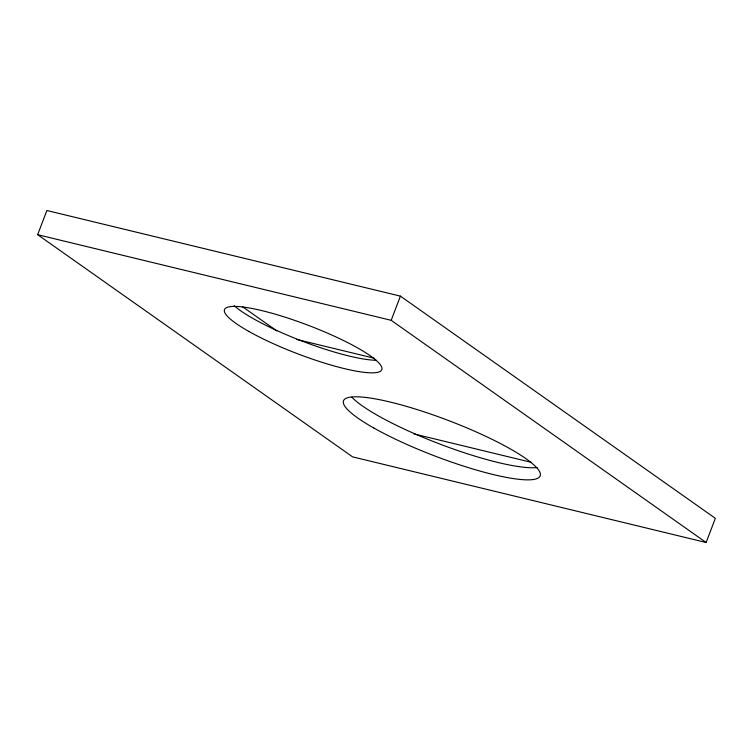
<?xml version="1.0" encoding="UTF-8"?>
<svg xmlns="http://www.w3.org/2000/svg" width="753" height="753" viewBox="0 0 753 753"><rect width="100%" height="100%" fill="white"/><g stroke="black" fill="none" stroke-linecap="round" stroke-linejoin="round"><path stroke-width="1.13" d="M37.65 234.682L46.884 210.501L400.417 296.136L715.35 518.318L706.116 542.499L352.583 456.864L37.65 234.682L391.184 320.317L706.116 542.499M391.184 320.317L400.417 296.136M296.673 339.443L374.09 358.193M414.141 433.954L531.326 462.342M242.438 306.659L276.775 330.887M537.162 467.528A105.26 19.004 20.9 0 1 440.703 444.383A105.26 19.004 20.9 0 1 351.858 397.17M376.236 360.273A84.214 15.201 20.9 0 1 301.652 340.921A84.214 15.201 20.9 0 1 234.249 305.727M373.799 427.996A105.26 19.004 20.9 0 0 537.614 478.334A105.26 19.004 20.9 0 0 414.065 408.644A105.26 19.004 20.9 0 0 373.799 427.996M248.725 331.358A84.214 15.201 20.9 0 0 379.776 371.624A84.214 15.201 20.9 0 0 280.935 315.884A84.214 15.201 20.9 0 0 248.725 331.358"/></g></svg>
